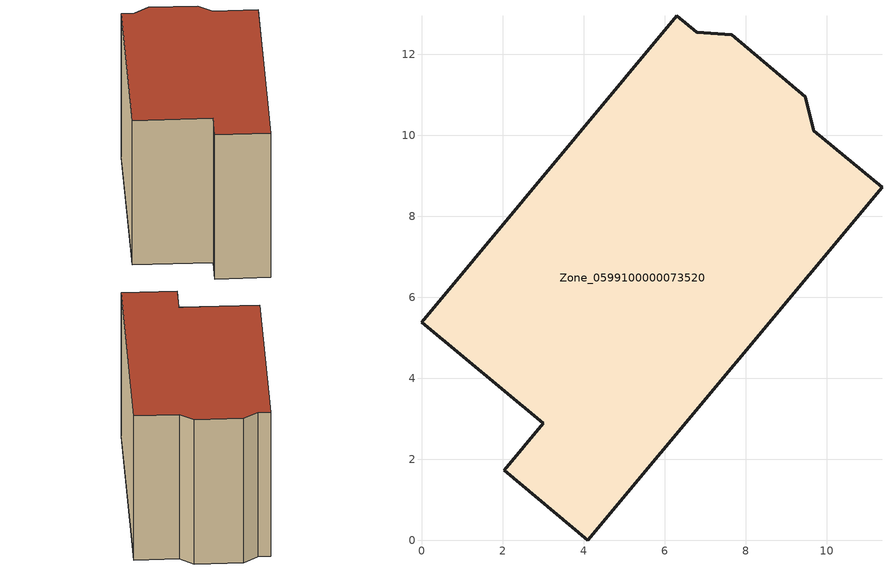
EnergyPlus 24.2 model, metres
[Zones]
Zone_0599100000073520
 floor ground (C_G): 6.79,12.55 7.66,12.49 9.47,10.96 9.69,10.12 11.37,8.72 4.11,0 2.04,1.73 3,2.89 0,5.39 6.3,12.96 z0
 wall outside (C_F): 3,2.89 2.04,1.73 4.11,0 11.37,8.72 9.69,10.12 9.47,10.96 7.66,12.49 6.79,12.55 6.3,12.96 0,5.39 3,2.89 z0:8.16
 roof outside (C_R): 6.3,12.96 0,5.39 3,2.89 2.04,1.73 4.11,0 11.37,8.72 9.69,10.12 9.47,10.96 7.66,12.49 6.79,12.55 z8.16
[BUILDING]
Pand.0599100000073520: North Axis=0; Terrain=City; Loads Convergence Tolerance Value=0.04; Temperature Convergence Tolerance Value=0.4; Solar Distribution=FullExterior; Maximum Number of Warmup Days=25; Minimum Number of Warmup Days=1
[Site:Location]
Rotterdam.The.Hague.AP_ZH_NLD Design_Conditions: Latitude=51.96; Longitude=4.45; Time Zone=1; Elevation=-4.5
[SITE:GROUNDTEMPERATURE:BUILDINGSURFACE]
18, 18, 18, 18, 18, 18, 18, 18, 18, 18, 18, 18
[MATERIAL] Thermal Absorptance=0.9; Solar Absorptance=0.7; Visible Absorptance=0.7
Name | Roughness | Thickness | Conductivity | Density | Specific Heat
G.TC.1946 | MediumSmooth | 0.15 | 1 | 540 | 1210
F.TC.1946 | Rough | 0.3 | 0.857143 | 1920 | 840
R.TC.1946 | MediumRough | 0.2 | 0.909091 | 1500 | 1000
[CONSTRUCTION]
C_G: G.TC.1946
C_F: F.TC.1946
C_R: R.TC.1946
[ZONE]
Zone_0599100000073520: Type=1; Multiplier=1; Ceiling Height=Autocalculate; Volume=Autocalculate; Floor Area=autocalculate; Part of Total Floor Area=Yes
[ZONEINFILTRATION:DESIGNFLOWRATE]
Infil_Zone_0599100000073520: Zone or ZoneList or Space or SpaceList=Zone_0599100000073520; Schedule=AlwaysOn; Design Flow Rate Calculation Method=Flow/Area; Flow Rate per Floor Area=0.003; Constant Term Coefficient=1; Temperature Term Coefficient=0; Velocity Term Coefficient=0; Velocity Squared Term Coefficient=0
[HVACTEMPLATE:ZONE:IDEALLOADSAIRSYSTEM]
Zone_0599100000073520: Maximum Heating Supply Air Temperature=50; Minimum Cooling Supply Air Temperature=13; Maximum Heating Supply Air Humidity Ratio=0.0156; Minimum Cooling Supply Air Humidity Ratio=0.0077; Heating Limit=NoLimit; Cooling Limit=NoLimit; Dehumidification Control Type=ConstantSensibleHeatRatio; Cooling Sensible Heat Ratio=0.7; Dehumidification Setpoint=60; Humidification Control Type=None; Humidification Setpoint=30; Outdoor Air Method=None; Outdoor Air Flow Rate per Person=0.00944; Outdoor Air Flow Rate per Zone Floor Area=0; Outdoor Air Flow Rate per Zone=0; Demand Controlled Ventilation Type=None; Outdoor Air Economizer Type=NoEconomizer; Heat Recovery Type=None; Sensible Heat Recovery Effectiveness=0.7; Latent Heat Recovery Effectiveness=0.65
[ZONECONTROL:THERMOSTAT]
ThermostatControl_Zone_0599100000073520: Zone or ZoneList=Zone_0599100000073520; Control Type Schedule=DualSetpointControlType; Control 1=Thermostat_Zone_0599100000073520; Temperature Difference Between Cutout And Setpoint=0
[THERMOSTATSETPOINT:DUALSETPOINT]
Thermostat_Zone_0599100000073520: Heating Setpoint Temperature Schedule=HeatingSetpoint_Zone_0599100000073520; Cooling Setpoint Temperature Schedule=CoolingSetpoint_Zone_0599100000073520
[SCHEDULE:COMPACT]
HeatingSetpoint_Zone_0599100000073520: Through: 12/31, For: AllDays, Until: 24:00, 21
CoolingSetpoint_Zone_0599100000073520: Through: 12/31, For: AllDays, Until: 24:00, 24
DualSetpointControlType: Through: 12/31, For: AllDays, Until: 24:00, 4
AlwaysOn: Through: 12/31, For: AllDays, Until: 24:00, 1
